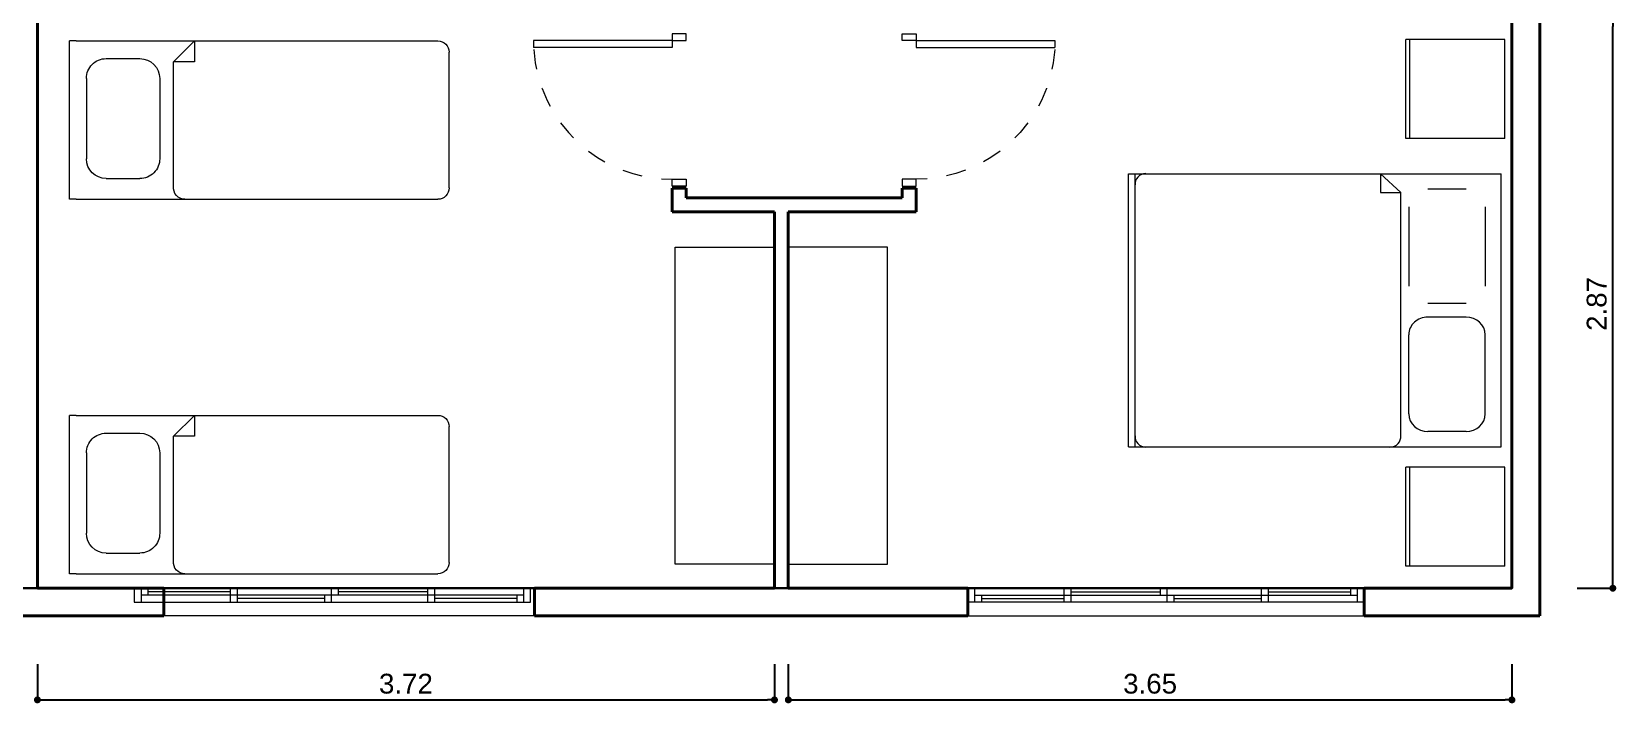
# Model space of a CAD drawing. Header units: millimetres. Extents: x 173 to 410, y -14 to 183.
# Drawn here: x 203.89 to 211.88, y 81.97 to 85.36 of the extents above; entities that cross this region are included whole.
import ezdxf

# ---------------------------------------------------------------- set-up
doc = ezdxf.new("R2010")
doc.units = ezdxf.units.MM
doc.linetypes.add('HIDDEN', pattern=[0.05, 0.025, -0.025])
doc.layers.get('0').update_dxf_attribs({"color": 4})
doc.layers.add('ar-mobiliario', color=7, linetype='Continuous')
for name, color, linetype, lineweight in [('ARQ Alvenaria', 201, 'Continuous', 40), ('ARQ Anotações', 2, 'Continuous', 5), ('ARQ Caixilharia', 140, 'Continuous', 9), ('ARQ Projeções', 144, 'HIDDEN', 5), ('ARQ Visto', 152, 'Continuous', 13)]:
    doc.layers.add(name, color=color, linetype=linetype, lineweight=lineweight)
doc.layers.add('ARQ Áreas', color=7, linetype='Continuous', lineweight=30, true_color=0x0ce956, plot=False)
doc.styles.get("Standard").update_dxf_attribs({"font": 'arial.ttf'})
doc.dimstyles.new('Executivo 1-50', dxfattribs={"dimtxt": 0.1, "dimasz": 0.035, "dimexe": 0, "dimexo": 0.0625, "dimgap": 0.03, "dimtad": 1, "dimzin": 0, "dimdsep": 46, "dimtxsty": 'Standard', "dimblk": 'DOT', "dimcen": 0.09, "dimclrd": 8, "dimclre": 8, "dimadec": 0, "dimazin": 0, "dimtfac": 1, "dimtix": 1, "dimtmove": 2, "dimatfit": 3, "dimldrblk": 'DOT', "dimfxl": 0.18, "dimfxlon": 1, "dimtolj": 1, "dimtzin": 0, "dimarcsym": 0})

# ---------------------------------------------------------------- blocks, each defined once
blk = doc.blocks.new('SLAB_19', base_point=(-13.1049, -3.32))
at = {"layer": 'ar-mobiliario', "color": 8, "linetype": 'Continuous', "lineweight": 13, "true_color": 0x747474, "flags": 128}
blk.add_lwpolyline([(-13.1049, -3.32), (-13.1049, -3.82), (-11.5049, -3.82), (-11.5049, -3.32)], close=True, dxfattribs=at)
blk = doc.blocks.new('PSN_Single Bed', base_point=(23.0058, 28.0131))
at = {"layer": 'ar-mobiliario', "color": 8, "linetype": 'Continuous', "lineweight": 13, "true_color": 0x747474}
for p, q in [((23.1927, 29.9119), (23.1927, 29.9463)), ((23.9927, 29.9463), (23.1927, 29.9463)), ((23.1927, 29.9119), (23.1927, 28.0878)), ((23.9927, 29.9119), (23.9927, 29.9463)), ((23.9927, 29.9119), (23.9927, 28.0878)), ((23.3826, 29.8605), (23.788, 29.8605)), ((23.2826, 29.7605), (23.2826, 29.5905)), ((23.888, 29.7605), (23.888, 29.5905)), ((23.2983, 29.4203), (23.1927, 29.3148)), ((23.2983, 29.3148), (23.2983, 29.4203)), ((23.9292, 29.4203), (23.2983, 29.4203)), ((23.3826, 29.4905), (23.788, 29.4905)), ((23.1927, 29.3148), (23.2983, 29.3148)), ((23.9357, 28.0308), (23.2497, 28.0308))]:
    blk.add_line(p, q, dxfattribs=at)
for centre, radius, start, end in [((23.3826, 29.7605), 0.1, 90, 180.00001), ((23.788, 29.7605), 0.1, 0, 90), ((23.3826, 29.5905), 0.1, 180.00001, 270), ((23.788, 29.5905), 0.1, 270, 0), ((23.9356, 29.3637), 0.0571, 0, 97.1348), ((23.2497, 28.0878), 0.057, 180, 270), ((23.9357, 28.0878), 0.057, 270, 360)]:
    blk.add_arc(centre, radius, start, end, dxfattribs=at)
blk = doc.blocks.new('PSR_Double Bed', base_point=(23.0058, 28.0131))
at = {"layer": 'ar-mobiliario', "color": 8, "linetype": 'Continuous', "lineweight": 13, "true_color": 0x747474}
for p, q in [((23.0243, 29.7316), (23.0587, 29.7316)), ((23.0243, 28.1816), (23.0243, 29.7316)), ((23.0587, 29.7316), (24.9398, 29.7316)), ((23.0587, 28.1816), (23.0587, 29.7316)), ((24.4483, 29.626), (24.3427, 29.7316)), ((24.3427, 29.7316), (24.3427, 29.626)), ((24.9398, 29.7316), (24.9743, 29.7316)), ((24.9743, 28.1816), (24.9743, 29.7316)), ((24.3427, 29.626), (24.4483, 29.626)), ((24.4483, 28.2451), (24.4483, 29.626)), ((24.7904, 29.6447), (24.5904, 29.6447)), ((24.4904, 29.5447), (24.4904, 29.0947)), ((24.8904, 29.5447), (24.8904, 29.0947)), ((24.7904, 28.9947), (24.5904, 28.9947)), ((24.7904, 28.9185), (24.5904, 28.9185)), ((24.4904, 28.3685), (24.4904, 28.8185)), ((24.8904, 28.3685), (24.8904, 28.8185)), ((24.7904, 28.2685), (24.5904, 28.2685)), ((23.0243, 28.1816), (23.0587, 28.1816)), ((23.0587, 28.1816), (24.9398, 28.1816)), ((24.9398, 28.1816), (24.9743, 28.1816))]:
    blk.add_line(p, q, dxfattribs=at)
for centre, radius, start, end in [((23.1154, 29.6752), 0.0571, 90, 187.13481), ((24.5904, 28.8185), 0.1, 90, 180.00001), ((24.7904, 28.8185), 0.1, 0, 90), ((24.5904, 28.3685), 0.1, 180.00001, 270), ((24.7904, 28.3685), 0.1, 270, 0), ((23.1154, 28.238), 0.0571, 172.86513, 270), ((24.3916, 28.238), 0.0571, 270, 7.13484)]:
    blk.add_arc(centre, radius, start, end, dxfattribs=at)
blk = doc.blocks.new('Cab Base 1D-Drawer_2', base_point=(23.0058, 28.0131))
at = {"layer": 'ar-mobiliario', "color": 8, "linetype": 'Continuous', "lineweight": 13, "true_color": 0x747474}
for p, q in [((23.0058, 28.5131), (23.5058, 28.5131)), ((23.0058, 28.0131), (23.0058, 28.5131)), ((23.0058, 28.4931), (23.5058, 28.4931)), ((23.5058, 28.0131), (23.5058, 28.5131)), ((23.0058, 28.0131), (23.5058, 28.0131))]:
    blk.add_line(p, q, dxfattribs=at)
blk = doc.blocks.new('_DOT')
at = {"color": 0, "linetype": 'ByBlock', "lineweight": -2}
blk.add_line((-0.5, 0), (-1, 0), dxfattribs=at)
at = {"color": 0, "linetype": 'ByBlock', "const_width": 0.5}
blk.add_lwpolyline([(-0.25, 0, 1), (0.25, 0, 1)], format="xyb", close=True, dxfattribs=at)
blk = doc.blocks.new('*D2295')
at = {"layer": 'ARQ Anotações', "color": 8, "lineweight": -2, "transparency": 16777216}
for p, q in [((203.9179, 82.1651), (203.9179, 81.9851)), ((207.6355, 82.1651), (207.6355, 81.9851)), ((203.9529, 81.9851), (207.6005, 81.9851))]:
    blk.add_line(p, q, dxfattribs=at)
at = {"layer": 'Defpoints', "color": 0, "transparency": 16777216}
for p in [(203.9179, 82.5488), (207.6355, 82.5488), (207.6355, 81.9851)]:
    blk.add_point(p, dxfattribs=at)
at = {"layer": 'ARQ Anotações', "color": 8, "lineweight": -2, "transparency": 16777216, "xscale": 0.035, "yscale": 0.035, "zscale": 0.035, "rotation": 180}
blk.add_blockref('_DOT', (203.9179, 81.9851), dxfattribs=at)
at = {"layer": 'ARQ Anotações', "color": 8, "lineweight": -2, "transparency": 16777216, "xscale": 0.035, "yscale": 0.035, "zscale": 0.035}
blk.add_blockref('_DOT', (207.6355, 81.9851), dxfattribs=at)
at = {"layer": 'ARQ Anotações', "color": 0, "transparency": 16777216, "insert": (205.7767, 82.0662), "char_height": 0.1, "attachment_point": 5}
blk.add_mtext('\\A1;3.72', dxfattribs=at)
blk = doc.blocks.new('*D2296')
at = {"layer": 'ARQ Anotações', "color": 8, "lineweight": -2, "transparency": 16777216}
for p, q in [((207.7055, 82.1651), (207.7055, 81.9851)), ((211.3554, 82.1651), (211.3554, 81.9851)), ((207.7405, 81.9851), (211.3204, 81.9851))]:
    blk.add_line(p, q, dxfattribs=at)
at = {"layer": 'Defpoints', "color": 0, "transparency": 16777216}
for p in [(207.7055, 82.5488), (211.3554, 82.5488), (211.3554, 81.9851)]:
    blk.add_point(p, dxfattribs=at)
at = {"layer": 'ARQ Anotações', "color": 8, "lineweight": -2, "transparency": 16777216, "xscale": 0.035, "yscale": 0.035, "zscale": 0.035, "rotation": 180}
blk.add_blockref('_DOT', (207.7055, 81.9851), dxfattribs=at)
at = {"layer": 'ARQ Anotações', "color": 8, "lineweight": -2, "transparency": 16777216, "xscale": 0.035, "yscale": 0.035, "zscale": 0.035}
blk.add_blockref('_DOT', (211.3554, 81.9851), dxfattribs=at)
at = {"layer": 'ARQ Anotações', "color": 0, "transparency": 16777216, "insert": (209.5304, 82.0662), "char_height": 0.1, "attachment_point": 5}
blk.add_mtext('\\A1;3.65', dxfattribs=at)
blk = doc.blocks.new('*D2297')
at = {"layer": 'ARQ Anotações', "color": 8, "lineweight": -2, "transparency": 16777216}
for p, q in [((211.6842, 85.4188), (211.8642, 85.4188)), ((211.8642, 82.5838), (211.8642, 85.3838)), ((211.6842, 82.5488), (211.8642, 82.5488))]:
    blk.add_line(p, q, dxfattribs=at)
at = {"layer": 'Defpoints', "color": 0, "transparency": 16777216}
for p in [(211.3554, 85.4188), (211.8642, 85.4188), (211.3554, 82.5488)]:
    blk.add_point(p, dxfattribs=at)
at = {"layer": 'ARQ Anotações', "color": 8, "lineweight": -2, "transparency": 16777216, "xscale": 0.035, "yscale": 0.035, "zscale": 0.035}
for p, rotation in [((211.8642, 85.4188), 90), ((211.8642, 82.5488), 270)]:
    blk.add_blockref('_DOT', p, dxfattribs=dict(at, rotation=rotation))
at = {"layer": 'ARQ Anotações', "color": 0, "transparency": 16777216, "insert": (211.7832, 83.9838), "char_height": 0.1, "attachment_point": 5, "rotation": 90}
blk.add_mtext('\\A1;2.87', dxfattribs=at)
blk = doc.blocks.new('Folha 72')
at = {"color": 0, "linetype": 'ByBlock', "lineweight": -2}
for p, q in [((0.35, 0.7), (0.315, 0.7)), ((0.315, 0), (0.315, 0.7)), ((0.35, 0), (0.35, 0.7)), ((-0.385, 0), (-0.35, 0)), ((-0.385, -0.07), (-0.385, 0)), ((-0.35, 0), (-0.35, -0.07)), ((0.35, 0), (0.315, 0)), ((0.385, 0), (0.35, 0)), ((0.35, 0), (0.35, -0.07)), ((0.385, -0.07), (0.385, 0)), ((-0.35, -0.07), (-0.385, -0.07)), ((0.35, -0.07), (0.385, -0.07))]:
    blk.add_line(p, q, dxfattribs=at)
at = {"layer": 'ARQ Projeções'}
blk.add_arc((0.35, 0), 0.7, 93.6334, 180, dxfattribs=at)
blk = doc.blocks.new('Janela de correr_3')
at = {"lineweight": 13}
for p, q in [((0.4026, 0), (-0.6026, 0)), ((-0.6026, 0), (-0.6026, -0.07)), ((-0.5676, -0.07), (-0.5676, 0)), ((-0.5326, -0.035), (-0.5326, 0)), ((-0.1175, -0.07), (-0.1175, 0)), ((-0.0825, -0.07), (-0.0825, 0)), ((1.3974, 0), (0.3921, 0)), ((0.4026, -0.07), (0.4026, 0)), ((0.4026, -0.07), (0.4026, 0)), ((0.4376, -0.035), (0.4376, 0)), ((0.8772, -0.07), (0.8772, 0)), ((0.9122, -0.07), (0.9122, 0)), ((1.3624, -0.07), (1.3624, 0)), ((1.3974, -0.07), (1.3974, 0)), ((-0.6026, -0.07), (0.4026, -0.07)), ((-0.5676, -0.035), (0.4026, -0.035)), ((-0.5326, -0.0175), (-0.1175, -0.0175)), ((-0.0825, -0.0525), (0.3676, -0.0525)), ((0.3676, -0.07), (0.3676, -0.035)), ((0.3921, -0.07), (1.3974, -0.07)), ((0.4026, -0.035), (1.3624, -0.035)), ((0.4376, -0.0175), (0.8772, -0.0175)), ((0.9122, -0.0525), (1.3274, -0.0525)), ((1.3274, -0.07), (1.3274, -0.035))]:
    blk.add_line(p, q, dxfattribs=at)

msp = doc.modelspace()

# ---------------------------------------------------------------- linework, layer by layer
at = {"layer": 'ARQ Alvenaria'}
for p, q in [((203.9179, 82.5488), (203.9179, 85.4188)), ((211.3554, 82.5488), (211.3554, 85.4188)), ((207.1203, 84.4488), (207.1203, 84.5688)), ((207.1903, 84.5688), (207.1203, 84.5688)), ((207.1903, 84.5188), (207.1903, 84.5688)), ((208.2805, 84.5188), (208.2805, 84.5688)), ((208.3505, 84.5688), (208.2805, 84.5688)), ((208.3505, 84.4488), (208.3505, 84.5688)), ((208.2805, 84.5188), (207.1903, 84.5188)), ((207.6355, 84.4488), (207.1203, 84.4488)), ((207.6355, 82.5488), (207.6355, 84.4488)), ((207.7055, 82.5488), (207.7055, 84.4488)), ((208.3505, 84.4488), (207.7055, 84.4488)), ((203.9179, 82.5488), (204.5556, 82.5488)), ((204.5556, 82.4088), (204.5556, 82.5488)), ((206.4256, 82.5488), (207.6355, 82.5488)), ((206.4256, 82.4088), (206.4256, 82.5488)), ((207.7055, 82.5488), (208.6102, 82.5488)), ((208.6102, 82.4088), (208.6102, 82.5488)), ((210.6102, 82.4088), (210.6102, 82.5488)), ((210.6102, 82.5488), (211.3554, 82.5488)), ((203.1102, 82.4088), (204.5556, 82.4088)), ((206.4256, 82.4088), (208.6102, 82.4088)), ((210.6102, 82.4088), (211.4954, 82.4088))]:
    msp.add_line(p, q, dxfattribs=at)
msp.add_lwpolyline([(209.7354, 87.5188), (211.3554, 87.5188), (211.3554, 89.5088), (211.4954, 89.5088), (211.4954, 82.4088)], dxfattribs=at)
at = {"layer": 'ARQ Visto'}
for p, q in [((206.4256, 82.4088), (204.5556, 82.4088)), ((208.6102, 82.4088), (210.6102, 82.4088))]:
    msp.add_line(p, q, dxfattribs=at)
at = {"layer": 'ARQ Áreas'}
msp.add_lwpolyline([(207.6355, 82.5488), (200.2454, 82.5488), (200.2454, 89.3688), (211.3554, 89.3688), (211.3554, 82.5488), (200.2454, 82.5488)], dxfattribs=at)

# ---------------------------------------------------------------- block references
at = {"layer": 'ar-mobiliario', "color": 8, "linetype": 'Continuous', "lineweight": 13, "true_color": 0x747474, "xscale": -1}
for name, p, rotation in [('PSN_Single Bed', (206.0123, 85.4991), 89.99999069315159), ('SLAB_19', (207.6355, 82.6697), 270), ('PSN_Single Bed', (206.0123, 83.6083), 89.9999906931515)]:
    msp.add_blockref(name, p, dxfattribs=dict(at, rotation=rotation))
at = {"layer": 'ar-mobiliario', "color": 8, "linetype": 'Continuous', "lineweight": 13, "true_color": 0x747474}
for name, p, rotation in [('Cab Base 1D-Drawer_2', (211.3203, 84.8185), 89.99999069315146), ('SLAB_19', (207.7053, 82.6697), 90.00000000000001), ('Cab Base 1D-Drawer_2', (211.3203, 82.6604), 89.99999069315146)]:
    msp.add_blockref(name, p, dxfattribs=dict(at, rotation=rotation))
at = {"layer": 'ar-mobiliario', "color": 8, "linetype": 'Continuous', "lineweight": 13, "true_color": 0x747474, "xscale": 0.9641025884146734, "yscale": 0.8895339473340169, "rotation": 9.306848410890047e-06}
msp.add_blockref('PSR_Double Bed', (209.4036, 83.1122), dxfattribs=at)
at = {"layer": 'ARQ Caixilharia'}
for name, p, rotation in [('Folha 72', (207.1203, 84.9629), 90), ('Janela de correr_3', (205.8029, 82.4788), 180)]:
    msp.add_blockref(name, p, dxfattribs=dict(at, rotation=rotation))
at = {"layer": 'ARQ Caixilharia', "xscale": -1}
for name, p, rotation in [('Folha 72', (208.3505, 84.9629), 270), ('Janela de correr_3', (209.2128, 82.4788), 180)]:
    msp.add_blockref(name, p, dxfattribs=dict(at, rotation=rotation))

# ---------------------------------------------------------------- dimensions: what is measured, and where the dimension line sits
at = {"layer": 'ARQ Anotações'}
dim = msp.add_linear_dim(base=(211.8642, 85.4188), p1=(211.3554, 82.5488), p2=(211.3554, 85.4188), angle=90, dimstyle='Executivo 1-50', dxfattribs=at)
dim.commit()
dim.dimension.update_dxf_attribs({"geometry": '*D2297', "text_midpoint": (211.7832, 83.9838)})
for base, p1, p2, picture, middle in [((207.6355, 81.9851), (203.9179, 82.5488), (207.6355, 82.5488), '*D2295', (205.7767, 82.0662)), ((211.3554, 81.9851), (207.7055, 82.5488), (211.3554, 82.5488), '*D2296', (209.5304, 82.0662))]:
    dim = msp.add_linear_dim(base=base, p1=p1, p2=p2, dimstyle='Executivo 1-50', dxfattribs=at)
    dim.commit()
    dim.dimension.update_dxf_attribs({"geometry": picture, "text_midpoint": middle})

doc.saveas('drawing.dxf')
